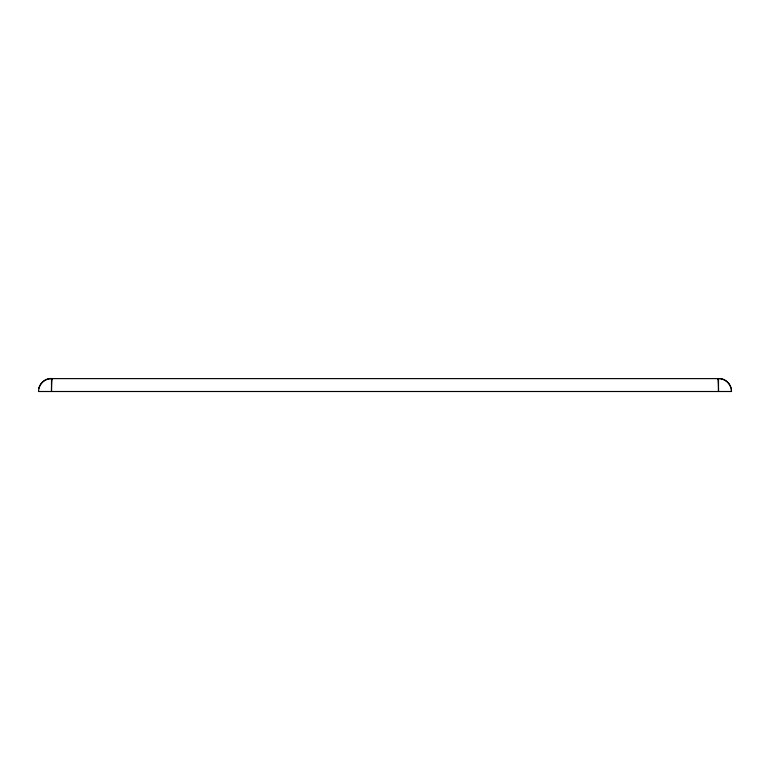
<?xml version="1.0" encoding="UTF-8"?>
<svg xmlns="http://www.w3.org/2000/svg" width="770" height="770" viewBox="0 0 770 770"><rect width="100%" height="100%" fill="white"/><g stroke="black" fill="none" stroke-linecap="round" stroke-linejoin="round"><path stroke-width="1.16" d="M38.943 388.138L38.5 391.507L731.5 391.507L731.057 388.138A12.984 12.955 -90 0 0 720.239 378.609L49.809 378.609A12.984 12.955 -90 0 0 38.943 388.138A13.003 13.003 0 0 1 51.503 378.494L51.503 391.507L51.532 388.138A12.984 0.847 90 0 1 52.245 378.609L52.35 378.494M49.809 378.609L51.503 378.494M51.503 378.609L52.245 378.609A12.984 0.847 -90 0 0 52.023 379.485M717.65 378.494L717.756 378.609A12.984 0.847 90 0 1 717.977 379.485M731.385 389.803L731.5 391.507M731.057 388.138A13.003 13.003 0 0 0 718.497 378.494L718.497 391.507L718.468 388.138A12.984 0.847 -90 0 0 717.756 378.609"/></g></svg>
